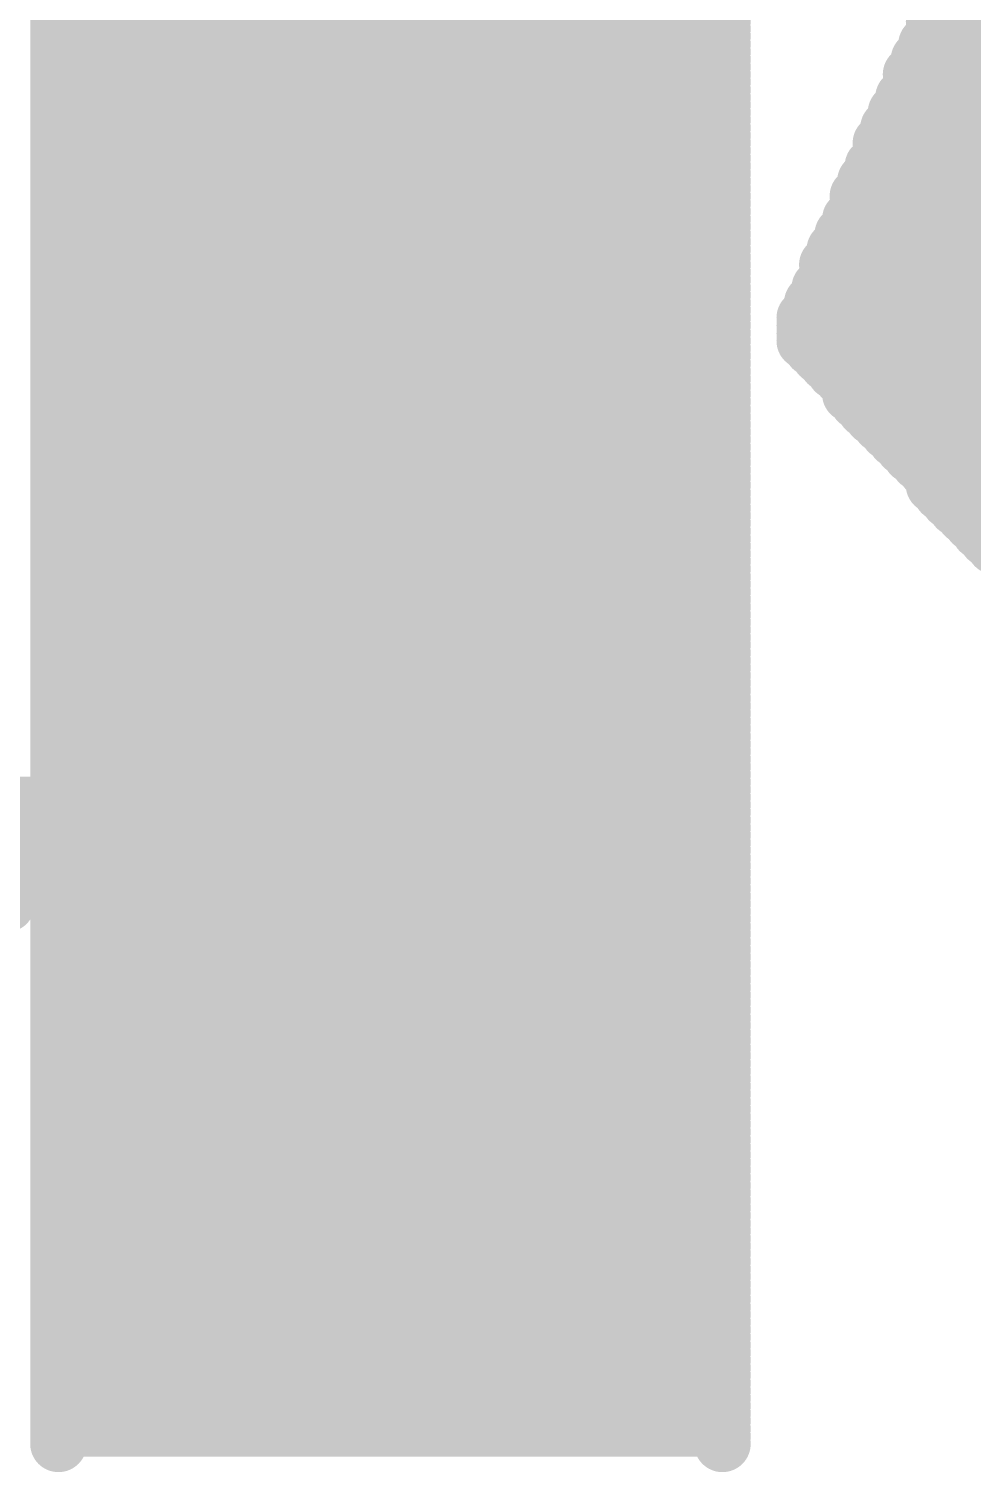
# Model space of a CAD drawing. Header units: millimetres. Extents: x 0 to 297, y 0 to 210.
# Drawn here: x 77.141 to 77.682, y 129.291 to 130.119 of the extents above; entities that cross this region are included whole.
import ezdxf

# ---------------------------------------------------------------- set-up
doc = ezdxf.new("R2010")
doc.units = ezdxf.units.MM
doc.header["$LTSCALE"] = 16.335
doc.layers.add('1', color=7, linetype='CONTINUOUS')

msp = doc.modelspace()

# ---------------------------------------------------------------- linework, layer by layer
at = {"layer": '1', "color": 7, "linetype": 'Continuous', "const_width": 0.00743}
for points in [[(77.14525, 130.13199, 1), (77.17027, 130.13199, 1)], [(77.526, 130.13199, 1), (77.55102, 130.13199, 1)], [(77.65173, 130.13199, 1), (77.67675, 130.13199, 1)], [(77.14525, 130.12767, 1), (77.17027, 130.12767, 1)], [(77.14525, 130.12335, 1), (77.17027, 130.12335, 1)], [(77.526, 130.12767, 1), (77.55102, 130.12767, 1)], [(77.526, 130.12335, 1), (77.55102, 130.12335, 1)], [(77.64741, 130.12335, 1), (77.67243, 130.12335, 1)], [(77.65173, 130.12767, 1), (77.67675, 130.12767, 1)], [(77.14525, 130.11903, 1), (77.17027, 130.11903, 1)], [(77.14525, 130.11471, 1), (77.17027, 130.11471, 1)], [(77.526, 130.11903, 1), (77.55102, 130.11903, 1)], [(77.526, 130.11471, 1), (77.55102, 130.11471, 1)], [(77.64741, 130.11903, 1), (77.67243, 130.11903, 1)], [(77.64741, 130.11471, 1), (77.67243, 130.11471, 1)], [(77.14525, 130.11014, 1), (77.17027, 130.11014, 1)], [(77.14525, 130.10582, 1), (77.17027, 130.10582, 1)], [(77.526, 130.11014, 1), (77.55102, 130.11014, 1)], [(77.526, 130.10582, 1), (77.55102, 130.10582, 1)], [(77.64309, 130.11014, 1), (77.66811, 130.11014, 1)], [(77.64309, 130.10582, 1), (77.66811, 130.10582, 1)], [(77.14525, 130.10151, 1), (77.17027, 130.10151, 1)], [(77.14525, 130.09719, 1), (77.17027, 130.09719, 1)], [(77.526, 130.10151, 1), (77.55102, 130.10151, 1)], [(77.526, 130.09719, 1), (77.55102, 130.09719, 1)], [(77.63877, 130.10151, 1), (77.66379, 130.10151, 1)], [(77.63877, 130.09719, 1), (77.66379, 130.09719, 1)], [(77.14525, 130.09287, 1), (77.17027, 130.09287, 1)], [(77.14525, 130.08855, 1), (77.17027, 130.08855, 1)], [(77.526, 130.09287, 1), (77.55102, 130.09287, 1)], [(77.526, 130.08855, 1), (77.55102, 130.08855, 1)], [(77.6342, 130.09287, 1), (77.65922, 130.09287, 1)], [(77.6342, 130.08855, 1), (77.65922, 130.08855, 1)], [(77.14525, 130.08398, 1), (77.17027, 130.08398, 1)], [(77.526, 130.08398, 1), (77.55102, 130.08398, 1)], [(77.6342, 130.08398, 1), (77.65922, 130.08398, 1)], [(77.14525, 130.07966, 1), (77.17027, 130.07966, 1)], [(77.14525, 130.07534, 1), (77.17027, 130.07534, 1)], [(77.526, 130.07966, 1), (77.55102, 130.07966, 1)], [(77.526, 130.07534, 1), (77.55102, 130.07534, 1)], [(77.62988, 130.07966, 1), (77.6549, 130.07966, 1)], [(77.62988, 130.07534, 1), (77.6549, 130.07534, 1)], [(77.14525, 130.07103, 1), (77.17027, 130.07103, 1)], [(77.14525, 130.06671, 1), (77.17027, 130.06671, 1)], [(77.526, 130.07103, 1), (77.55102, 130.07103, 1)], [(77.526, 130.06671, 1), (77.55102, 130.06671, 1)], [(77.62556, 130.07103, 1), (77.65058, 130.07103, 1)], [(77.62556, 130.06671, 1), (77.65058, 130.06671, 1)], [(77.14525, 130.06214, 1), (77.17027, 130.06214, 1)], [(77.14525, 130.05782, 1), (77.17027, 130.05782, 1)], [(77.526, 130.06214, 1), (77.55102, 130.06214, 1)], [(77.526, 130.05782, 1), (77.55102, 130.05782, 1)], [(77.62125, 130.06214, 1), (77.64627, 130.06214, 1)], [(77.62125, 130.05782, 1), (77.64627, 130.05782, 1)], [(77.14525, 130.0535, 1), (77.17027, 130.0535, 1)], [(77.14525, 130.04918, 1), (77.17027, 130.04918, 1)], [(77.526, 130.0535, 1), (77.55102, 130.0535, 1)], [(77.526, 130.04918, 1), (77.55102, 130.04918, 1)], [(77.61693, 130.0535, 1), (77.64195, 130.0535, 1)], [(77.61693, 130.04918, 1), (77.64195, 130.04918, 1)], [(77.14525, 130.04486, 1), (77.17027, 130.04486, 1)], [(77.14525, 130.04029, 1), (77.17027, 130.04029, 1)], [(77.526, 130.04486, 1), (77.55102, 130.04486, 1)], [(77.526, 130.04029, 1), (77.55102, 130.04029, 1)], [(77.61236, 130.04029, 1), (77.63738, 130.04029, 1)], [(77.61693, 130.04486, 1), (77.64195, 130.04486, 1)], [(77.14525, 130.03597, 1), (77.17027, 130.03597, 1)], [(77.14525, 130.03166, 1), (77.17027, 130.03166, 1)], [(77.526, 130.03597, 1), (77.55102, 130.03597, 1)], [(77.526, 130.03166, 1), (77.55102, 130.03166, 1)], [(77.60804, 130.03166, 1), (77.63306, 130.03166, 1)], [(77.61236, 130.03597, 1), (77.63738, 130.03597, 1)], [(77.14525, 130.02734, 1), (77.17027, 130.02734, 1)], [(77.14525, 130.02302, 1), (77.17027, 130.02302, 1)], [(77.526, 130.02734, 1), (77.55102, 130.02734, 1)], [(77.526, 130.02302, 1), (77.55102, 130.02302, 1)], [(77.60372, 130.02302, 1), (77.62874, 130.02302, 1)], [(77.60804, 130.02734, 1), (77.63306, 130.02734, 1)], [(77.14525, 130.0187, 1), (77.17027, 130.0187, 1)], [(77.14525, 130.01413, 1), (77.17027, 130.01413, 1)], [(77.526, 130.0187, 1), (77.55102, 130.0187, 1)], [(77.526, 130.01413, 1), (77.55102, 130.01413, 1)], [(77.60372, 130.0187, 1), (77.62874, 130.0187, 1)], [(77.60372, 130.01413, 1), (77.62874, 130.01413, 1)], [(77.14525, 130.00981, 1), (77.17027, 130.00981, 1)], [(77.14525, 130.00549, 1), (77.17027, 130.00549, 1)], [(77.526, 130.00981, 1), (77.55102, 130.00981, 1)], [(77.526, 130.00549, 1), (77.55102, 130.00549, 1)], [(77.5994, 130.00981, 1), (77.62442, 130.00981, 1)], [(77.5994, 130.00549, 1), (77.62442, 130.00549, 1)], [(77.14525, 130.00118, 1), (77.17027, 130.00118, 1)], [(77.526, 130.00118, 1), (77.55102, 130.00118, 1)], [(77.59508, 130.00118, 1), (77.6201, 130.00118, 1)], [(77.14525, 129.99686, 1), (77.17027, 129.99686, 1)], [(77.14525, 129.99229, 1), (77.17027, 129.99229, 1)], [(77.526, 129.99686, 1), (77.55102, 129.99686, 1)], [(77.526, 129.99229, 1), (77.55102, 129.99229, 1)], [(77.59051, 129.99229, 1), (77.61553, 129.99229, 1)], [(77.59508, 129.99686, 1), (77.6201, 129.99686, 1)], [(77.14525, 129.98797, 1), (77.17027, 129.98797, 1)], [(77.14525, 129.98365, 1), (77.17027, 129.98365, 1)], [(77.526, 129.98797, 1), (77.55102, 129.98797, 1)], [(77.526, 129.98365, 1), (77.55102, 129.98365, 1)], [(77.58619, 129.98365, 1), (77.61121, 129.98365, 1)], [(77.59051, 129.98797, 1), (77.61553, 129.98797, 1)], [(77.14525, 129.97933, 1), (77.17027, 129.97933, 1)], [(77.14525, 129.97501, 1), (77.17027, 129.97501, 1)], [(77.526, 129.97933, 1), (77.55102, 129.97933, 1)], [(77.526, 129.97501, 1), (77.55102, 129.97501, 1)], [(77.58619, 129.97933, 1), (77.61121, 129.97933, 1)], [(77.58619, 129.97501, 1), (77.61121, 129.97501, 1)], [(77.14525, 129.97044, 1), (77.17027, 129.97044, 1)], [(77.14525, 129.96612, 1), (77.17027, 129.96612, 1)], [(77.526, 129.97044, 1), (77.55102, 129.97044, 1)], [(77.526, 129.96612, 1), (77.55102, 129.96612, 1)], [(77.58188, 129.97044, 1), (77.6069, 129.97044, 1)], [(77.58188, 129.96612, 1), (77.6069, 129.96612, 1)], [(77.14525, 129.96181, 1), (77.17027, 129.96181, 1)], [(77.14525, 129.95749, 1), (77.17027, 129.95749, 1)], [(77.526, 129.96181, 1), (77.55102, 129.96181, 1)], [(77.526, 129.95749, 1), (77.55102, 129.95749, 1)], [(77.57756, 129.96181, 1), (77.60258, 129.96181, 1)], [(77.57756, 129.95749, 1), (77.60258, 129.95749, 1)], [(77.14525, 129.95317, 1), (77.17027, 129.95317, 1)], [(77.14525, 129.94885, 1), (77.17027, 129.94885, 1)], [(77.526, 129.95317, 1), (77.55102, 129.95317, 1)], [(77.526, 129.94885, 1), (77.55102, 129.94885, 1)], [(77.57324, 129.95317, 1), (77.59826, 129.95317, 1)], [(77.57324, 129.94885, 1), (77.59826, 129.94885, 1)], [(77.14525, 129.94428, 1), (77.17027, 129.94428, 1)], [(77.14525, 129.93996, 1), (77.17027, 129.93996, 1)], [(77.526, 129.94428, 1), (77.55102, 129.94428, 1)], [(77.526, 129.93996, 1), (77.55102, 129.93996, 1)], [(77.57324, 129.94428, 1), (77.59826, 129.94428, 1)], [(77.57324, 129.93996, 1), (77.59826, 129.93996, 1)], [(77.14525, 129.93564, 1), (77.17027, 129.93564, 1)], [(77.14525, 129.93133, 1), (77.17027, 129.93133, 1)], [(77.526, 129.93564, 1), (77.55102, 129.93564, 1)], [(77.526, 129.93133, 1), (77.55102, 129.93133, 1)], [(77.57756, 129.93564, 1), (77.60258, 129.93564, 1)], [(77.58188, 129.93133, 1), (77.6069, 129.93133, 1)], [(77.14525, 129.92701, 1), (77.17027, 129.92701, 1)], [(77.526, 129.92701, 1), (77.55102, 129.92701, 1)], [(77.58619, 129.92701, 1), (77.61121, 129.92701, 1)], [(77.14525, 129.92244, 1), (77.17027, 129.92244, 1)], [(77.14525, 129.91812, 1), (77.17027, 129.91812, 1)], [(77.526, 129.92244, 1), (77.55102, 129.92244, 1)], [(77.526, 129.91812, 1), (77.55102, 129.91812, 1)], [(77.59051, 129.92244, 1), (77.61553, 129.92244, 1)], [(77.59508, 129.91812, 1), (77.6201, 129.91812, 1)], [(77.14525, 129.9138, 1), (77.17027, 129.9138, 1)], [(77.14525, 129.90948, 1), (77.17027, 129.90948, 1)], [(77.526, 129.9138, 1), (77.55102, 129.9138, 1)], [(77.526, 129.90948, 1), (77.55102, 129.90948, 1)], [(77.5994, 129.9138, 1), (77.62442, 129.9138, 1)], [(77.5994, 129.90948, 1), (77.62442, 129.90948, 1)], [(77.14525, 129.90516, 1), (77.17027, 129.90516, 1)], [(77.14525, 129.90059, 1), (77.17027, 129.90059, 1)], [(77.526, 129.90516, 1), (77.55102, 129.90516, 1)], [(77.526, 129.90059, 1), (77.55102, 129.90059, 1)], [(77.60372, 129.90516, 1), (77.62874, 129.90516, 1)], [(77.60804, 129.90059, 1), (77.63306, 129.90059, 1)], [(77.14525, 129.89627, 1), (77.17027, 129.89627, 1)], [(77.14525, 129.89196, 1), (77.17027, 129.89196, 1)], [(77.526, 129.89627, 1), (77.55102, 129.89627, 1)], [(77.526, 129.89196, 1), (77.55102, 129.89196, 1)], [(77.61236, 129.89627, 1), (77.63738, 129.89627, 1)], [(77.61693, 129.89196, 1), (77.64195, 129.89196, 1)], [(77.14525, 129.88764, 1), (77.17027, 129.88764, 1)], [(77.14525, 129.88332, 1), (77.17027, 129.88332, 1)], [(77.526, 129.88764, 1), (77.55102, 129.88764, 1)], [(77.526, 129.88332, 1), (77.55102, 129.88332, 1)], [(77.62125, 129.88764, 1), (77.64627, 129.88764, 1)], [(77.62556, 129.88332, 1), (77.65058, 129.88332, 1)], [(77.14525, 129.879, 1), (77.17027, 129.879, 1)], [(77.14525, 129.87443, 1), (77.17027, 129.87443, 1)], [(77.526, 129.879, 1), (77.55102, 129.879, 1)], [(77.526, 129.87443, 1), (77.55102, 129.87443, 1)], [(77.62988, 129.879, 1), (77.6549, 129.879, 1)], [(77.6342, 129.87443, 1), (77.65922, 129.87443, 1)], [(77.14525, 129.87011, 1), (77.17027, 129.87011, 1)], [(77.14525, 129.86579, 1), (77.17027, 129.86579, 1)], [(77.526, 129.87011, 1), (77.55102, 129.87011, 1)], [(77.526, 129.86579, 1), (77.55102, 129.86579, 1)], [(77.63877, 129.87011, 1), (77.66379, 129.87011, 1)], [(77.64309, 129.86579, 1), (77.66811, 129.86579, 1)], [(77.14525, 129.86148, 1), (77.17027, 129.86148, 1)], [(77.14525, 129.85716, 1), (77.17027, 129.85716, 1)], [(77.526, 129.86148, 1), (77.55102, 129.86148, 1)], [(77.526, 129.85716, 1), (77.55102, 129.85716, 1)], [(77.64741, 129.86148, 1), (77.67243, 129.86148, 1)], [(77.64741, 129.85716, 1), (77.67243, 129.85716, 1)], [(77.14525, 129.85259, 1), (77.17027, 129.85259, 1)], [(77.14525, 129.84827, 1), (77.17027, 129.84827, 1)], [(77.526, 129.85259, 1), (77.55102, 129.85259, 1)], [(77.526, 129.84827, 1), (77.55102, 129.84827, 1)], [(77.65173, 129.85259, 1), (77.67675, 129.85259, 1)], [(77.65604, 129.84827, 1), (77.68106, 129.84827, 1)], [(77.14525, 129.84395, 1), (77.17027, 129.84395, 1)], [(77.526, 129.84395, 1), (77.55102, 129.84395, 1)], [(77.66036, 129.84395, 1), (77.68538, 129.84395, 1)], [(77.14525, 129.83963, 1), (77.17027, 129.83963, 1)], [(77.14525, 129.83531, 1), (77.17027, 129.83531, 1)], [(77.526, 129.83963, 1), (77.55102, 129.83963, 1)], [(77.526, 129.83531, 1), (77.55102, 129.83531, 1)], [(77.66493, 129.83963, 1), (77.68995, 129.83963, 1)], [(77.66925, 129.83531, 1), (77.69427, 129.83531, 1)], [(77.14525, 129.83074, 1), (77.17027, 129.83074, 1)], [(77.14525, 129.82642, 1), (77.17027, 129.82642, 1)], [(77.526, 129.83074, 1), (77.55102, 129.83074, 1)], [(77.526, 129.82642, 1), (77.55102, 129.82642, 1)], [(77.67357, 129.83074, 1), (77.69859, 129.83074, 1)], [(77.67789, 129.82642, 1), (77.70291, 129.82642, 1)], [(77.14525, 129.82211, 1), (77.17027, 129.82211, 1)], [(77.14525, 129.81779, 1), (77.17027, 129.81779, 1)], [(77.526, 129.82211, 1), (77.55102, 129.82211, 1)], [(77.526, 129.81779, 1), (77.55102, 129.81779, 1)], [(77.68221, 129.82211, 1), (77.70723, 129.82211, 1)], [(77.14525, 129.81347, 1), (77.17027, 129.81347, 1)], [(77.14525, 129.80915, 1), (77.17027, 129.80915, 1)], [(77.526, 129.81347, 1), (77.55102, 129.81347, 1)], [(77.526, 129.80915, 1), (77.55102, 129.80915, 1)], [(77.14525, 129.80458, 1), (77.17027, 129.80458, 1)], [(77.14525, 129.80026, 1), (77.17027, 129.80026, 1)], [(77.526, 129.80458, 1), (77.55102, 129.80458, 1)], [(77.526, 129.80026, 1), (77.55102, 129.80026, 1)], [(77.14525, 129.79594, 1), (77.17027, 129.79594, 1)], [(77.14525, 129.79163, 1), (77.17027, 129.79163, 1)], [(77.526, 129.79594, 1), (77.55102, 129.79594, 1)], [(77.526, 129.79163, 1), (77.55102, 129.79163, 1)], [(77.14525, 129.78731, 1), (77.17027, 129.78731, 1)], [(77.14525, 129.78274, 1), (77.17027, 129.78274, 1)], [(77.526, 129.78731, 1), (77.55102, 129.78731, 1)], [(77.526, 129.78274, 1), (77.55102, 129.78274, 1)], [(77.14525, 129.77842, 1), (77.17027, 129.77842, 1)], [(77.14525, 129.7741, 1), (77.17027, 129.7741, 1)], [(77.526, 129.77842, 1), (77.55102, 129.77842, 1)], [(77.526, 129.7741, 1), (77.55102, 129.7741, 1)], [(77.14525, 129.76978, 1), (77.17027, 129.76978, 1)], [(77.14525, 129.76546, 1), (77.17027, 129.76546, 1)], [(77.526, 129.76978, 1), (77.55102, 129.76978, 1)], [(77.526, 129.76546, 1), (77.55102, 129.76546, 1)], [(77.14525, 129.76089, 1), (77.17027, 129.76089, 1)], [(77.526, 129.76089, 1), (77.55102, 129.76089, 1)], [(77.14525, 129.75657, 1), (77.17027, 129.75657, 1)], [(77.14525, 129.75226, 1), (77.17027, 129.75226, 1)], [(77.526, 129.75657, 1), (77.55102, 129.75657, 1)], [(77.526, 129.75226, 1), (77.55102, 129.75226, 1)], [(77.14525, 129.74794, 1), (77.17027, 129.74794, 1)], [(77.14525, 129.74362, 1), (77.17027, 129.74362, 1)], [(77.526, 129.74794, 1), (77.55102, 129.74794, 1)], [(77.526, 129.74362, 1), (77.55102, 129.74362, 1)], [(77.14525, 129.7393, 1), (77.17027, 129.7393, 1)], [(77.14525, 129.73473, 1), (77.17027, 129.73473, 1)], [(77.526, 129.7393, 1), (77.55102, 129.7393, 1)], [(77.526, 129.73473, 1), (77.55102, 129.73473, 1)], [(77.14525, 129.73041, 1), (77.17027, 129.73041, 1)], [(77.14525, 129.72609, 1), (77.17027, 129.72609, 1)], [(77.526, 129.73041, 1), (77.55102, 129.73041, 1)], [(77.526, 129.72609, 1), (77.55102, 129.72609, 1)], [(77.14525, 129.72178, 1), (77.17027, 129.72178, 1)], [(77.14525, 129.71746, 1), (77.17027, 129.71746, 1)], [(77.526, 129.72178, 1), (77.55102, 129.72178, 1)], [(77.526, 129.71746, 1), (77.55102, 129.71746, 1)], [(77.14525, 129.71289, 1), (77.17027, 129.71289, 1)], [(77.14525, 129.70857, 1), (77.17027, 129.70857, 1)], [(77.526, 129.71289, 1), (77.55102, 129.71289, 1)], [(77.526, 129.70857, 1), (77.55102, 129.70857, 1)], [(77.14525, 129.70425, 1), (77.17027, 129.70425, 1)], [(77.14525, 129.69993, 1), (77.17027, 129.69993, 1)], [(77.526, 129.70425, 1), (77.55102, 129.70425, 1)], [(77.526, 129.69993, 1), (77.55102, 129.69993, 1)], [(77.14525, 129.69561, 1), (77.17027, 129.69561, 1)], [(77.14525, 129.69104, 1), (77.17027, 129.69104, 1)], [(77.526, 129.69561, 1), (77.55102, 129.69561, 1)], [(77.526, 129.69104, 1), (77.55102, 129.69104, 1)], [(77.14525, 129.68672, 1), (77.17027, 129.68672, 1)], [(77.526, 129.68672, 1), (77.55102, 129.68672, 1)], [(77.526, 129.68241, 1), (77.55102, 129.68241, 1)], [(77.526, 129.67809, 1), (77.55102, 129.67809, 1)], [(77.13738, 129.66945, 1), (77.1624, 129.66945, 1)], [(77.14525, 129.66945, 1), (77.17027, 129.66945, 1)], [(77.526, 129.67377, 1), (77.55102, 129.67377, 1)], [(77.526, 129.66945, 1), (77.55102, 129.66945, 1)], [(77.13306, 129.66056, 1), (77.15808, 129.66056, 1)], [(77.13738, 129.66488, 1), (77.1624, 129.66488, 1)], [(77.14525, 129.66488, 1), (77.17027, 129.66488, 1)], [(77.14525, 129.66056, 1), (77.17027, 129.66056, 1)], [(77.526, 129.66488, 1), (77.55102, 129.66488, 1)], [(77.526, 129.66056, 1), (77.55102, 129.66056, 1)], [(77.12874, 129.65193, 1), (77.15376, 129.65193, 1)], [(77.13306, 129.65624, 1), (77.15808, 129.65624, 1)], [(77.14525, 129.65624, 1), (77.17027, 129.65624, 1)], [(77.14525, 129.65193, 1), (77.17027, 129.65193, 1)], [(77.526, 129.65624, 1), (77.55102, 129.65624, 1)], [(77.526, 129.65193, 1), (77.55102, 129.65193, 1)], [(77.12442, 129.64304, 1), (77.14944, 129.64304, 1)], [(77.12874, 129.64761, 1), (77.15376, 129.64761, 1)], [(77.14525, 129.64761, 1), (77.17027, 129.64761, 1)], [(77.14525, 129.64304, 1), (77.17027, 129.64304, 1)], [(77.526, 129.64761, 1), (77.55102, 129.64761, 1)], [(77.526, 129.64304, 1), (77.55102, 129.64304, 1)], [(77.12442, 129.63872, 1), (77.14944, 129.63872, 1)], [(77.12442, 129.6344, 1), (77.14944, 129.6344, 1)], [(77.14525, 129.63872, 1), (77.17027, 129.63872, 1)], [(77.14525, 129.6344, 1), (77.17027, 129.6344, 1)], [(77.526, 129.63872, 1), (77.55102, 129.63872, 1)], [(77.526, 129.6344, 1), (77.55102, 129.6344, 1)], [(77.1201, 129.63008, 1), (77.14512, 129.63008, 1)], [(77.1201, 129.62576, 1), (77.14512, 129.62576, 1)], [(77.14525, 129.63008, 1), (77.17027, 129.63008, 1)], [(77.14525, 129.62576, 1), (77.17027, 129.62576, 1)], [(77.526, 129.63008, 1), (77.55102, 129.63008, 1)], [(77.526, 129.62576, 1), (77.55102, 129.62576, 1)], [(77.11553, 129.62119, 1), (77.14055, 129.62119, 1)], [(77.11553, 129.61687, 1), (77.14055, 129.61687, 1)], [(77.14525, 129.62119, 1), (77.17027, 129.62119, 1)], [(77.14525, 129.61687, 1), (77.17027, 129.61687, 1)], [(77.526, 129.62119, 1), (77.55102, 129.62119, 1)], [(77.526, 129.61687, 1), (77.55102, 129.61687, 1)], [(77.14525, 129.61256, 1), (77.17027, 129.61256, 1)], [(77.14525, 129.60824, 1), (77.17027, 129.60824, 1)], [(77.526, 129.61256, 1), (77.55102, 129.61256, 1)], [(77.526, 129.60824, 1), (77.55102, 129.60824, 1)], [(77.14525, 129.60392, 1), (77.17027, 129.60392, 1)], [(77.14525, 129.5996, 1), (77.17027, 129.5996, 1)], [(77.526, 129.60392, 1), (77.55102, 129.60392, 1)], [(77.526, 129.5996, 1), (77.55102, 129.5996, 1)], [(77.14525, 129.59503, 1), (77.17027, 129.59503, 1)], [(77.526, 129.59503, 1), (77.55102, 129.59503, 1)], [(77.14525, 129.59071, 1), (77.17027, 129.59071, 1)], [(77.14525, 129.58639, 1), (77.17027, 129.58639, 1)], [(77.526, 129.59071, 1), (77.55102, 129.59071, 1)], [(77.526, 129.58639, 1), (77.55102, 129.58639, 1)], [(77.14525, 129.58208, 1), (77.17027, 129.58208, 1)], [(77.14525, 129.57776, 1), (77.17027, 129.57776, 1)], [(77.526, 129.58208, 1), (77.55102, 129.58208, 1)], [(77.526, 129.57776, 1), (77.55102, 129.57776, 1)], [(77.14525, 129.57319, 1), (77.17027, 129.57319, 1)], [(77.14525, 129.56887, 1), (77.17027, 129.56887, 1)], [(77.526, 129.57319, 1), (77.55102, 129.57319, 1)], [(77.526, 129.56887, 1), (77.55102, 129.56887, 1)], [(77.14525, 129.56455, 1), (77.17027, 129.56455, 1)], [(77.14525, 129.56023, 1), (77.17027, 129.56023, 1)], [(77.526, 129.56455, 1), (77.55102, 129.56455, 1)], [(77.526, 129.56023, 1), (77.55102, 129.56023, 1)], [(77.14525, 129.55591, 1), (77.17027, 129.55591, 1)], [(77.14525, 129.55134, 1), (77.17027, 129.55134, 1)], [(77.526, 129.55591, 1), (77.55102, 129.55591, 1)], [(77.526, 129.55134, 1), (77.55102, 129.55134, 1)], [(77.14525, 129.54702, 1), (77.17027, 129.54702, 1)], [(77.14525, 129.54271, 1), (77.17027, 129.54271, 1)], [(77.526, 129.54702, 1), (77.55102, 129.54702, 1)], [(77.526, 129.54271, 1), (77.55102, 129.54271, 1)], [(77.14525, 129.53839, 1), (77.17027, 129.53839, 1)], [(77.14525, 129.53407, 1), (77.17027, 129.53407, 1)], [(77.526, 129.53839, 1), (77.55102, 129.53839, 1)], [(77.526, 129.53407, 1), (77.55102, 129.53407, 1)], [(77.14525, 129.52975, 1), (77.17027, 129.52975, 1)], [(77.14525, 129.52518, 1), (77.17027, 129.52518, 1)], [(77.526, 129.52975, 1), (77.55102, 129.52975, 1)], [(77.526, 129.52518, 1), (77.55102, 129.52518, 1)], [(77.14525, 129.52086, 1), (77.17027, 129.52086, 1)], [(77.526, 129.52086, 1), (77.55102, 129.52086, 1)], [(77.14525, 129.51654, 1), (77.17027, 129.51654, 1)], [(77.14525, 129.51223, 1), (77.17027, 129.51223, 1)], [(77.526, 129.51654, 1), (77.55102, 129.51654, 1)], [(77.526, 129.51223, 1), (77.55102, 129.51223, 1)], [(77.14525, 129.50791, 1), (77.17027, 129.50791, 1)], [(77.14525, 129.50334, 1), (77.17027, 129.50334, 1)], [(77.526, 129.50791, 1), (77.55102, 129.50791, 1)], [(77.526, 129.50334, 1), (77.55102, 129.50334, 1)], [(77.14525, 129.49902, 1), (77.17027, 129.49902, 1)], [(77.14525, 129.4947, 1), (77.17027, 129.4947, 1)], [(77.526, 129.49902, 1), (77.55102, 129.49902, 1)], [(77.526, 129.4947, 1), (77.55102, 129.4947, 1)], [(77.14525, 129.49038, 1), (77.17027, 129.49038, 1)], [(77.14525, 129.48606, 1), (77.17027, 129.48606, 1)], [(77.526, 129.49038, 1), (77.55102, 129.49038, 1)], [(77.526, 129.48606, 1), (77.55102, 129.48606, 1)], [(77.14525, 129.48149, 1), (77.17027, 129.48149, 1)], [(77.14525, 129.47717, 1), (77.17027, 129.47717, 1)], [(77.526, 129.48149, 1), (77.55102, 129.48149, 1)], [(77.526, 129.47717, 1), (77.55102, 129.47717, 1)], [(77.14525, 129.47286, 1), (77.17027, 129.47286, 1)], [(77.14525, 129.46854, 1), (77.17027, 129.46854, 1)], [(77.526, 129.47286, 1), (77.55102, 129.47286, 1)], [(77.526, 129.46854, 1), (77.55102, 129.46854, 1)], [(77.14525, 129.46422, 1), (77.17027, 129.46422, 1)], [(77.14525, 129.4599, 1), (77.17027, 129.4599, 1)], [(77.526, 129.46422, 1), (77.55102, 129.46422, 1)], [(77.526, 129.4599, 1), (77.55102, 129.4599, 1)], [(77.14525, 129.45533, 1), (77.17027, 129.45533, 1)], [(77.14525, 129.45101, 1), (77.17027, 129.45101, 1)], [(77.526, 129.45533, 1), (77.55102, 129.45533, 1)], [(77.526, 129.45101, 1), (77.55102, 129.45101, 1)], [(77.14525, 129.44669, 1), (77.17027, 129.44669, 1)], [(77.14525, 129.44238, 1), (77.17027, 129.44238, 1)], [(77.526, 129.44669, 1), (77.55102, 129.44669, 1)], [(77.526, 129.44238, 1), (77.55102, 129.44238, 1)], [(77.14525, 129.43806, 1), (77.17027, 129.43806, 1)], [(77.526, 129.43806, 1), (77.55102, 129.43806, 1)], [(77.14525, 129.43349, 1), (77.17027, 129.43349, 1)], [(77.14525, 129.42917, 1), (77.17027, 129.42917, 1)], [(77.526, 129.43349, 1), (77.55102, 129.43349, 1)], [(77.526, 129.42917, 1), (77.55102, 129.42917, 1)], [(77.14525, 129.42485, 1), (77.17027, 129.42485, 1)], [(77.14525, 129.42053, 1), (77.17027, 129.42053, 1)], [(77.526, 129.42485, 1), (77.55102, 129.42485, 1)], [(77.526, 129.42053, 1), (77.55102, 129.42053, 1)], [(77.14525, 129.41621, 1), (77.17027, 129.41621, 1)], [(77.14525, 129.41164, 1), (77.17027, 129.41164, 1)], [(77.526, 129.41621, 1), (77.55102, 129.41621, 1)], [(77.526, 129.41164, 1), (77.55102, 129.41164, 1)], [(77.14525, 129.40732, 1), (77.17027, 129.40732, 1)], [(77.14525, 129.40301, 1), (77.17027, 129.40301, 1)], [(77.526, 129.40732, 1), (77.55102, 129.40732, 1)], [(77.526, 129.40301, 1), (77.55102, 129.40301, 1)], [(77.14525, 129.39869, 1), (77.17027, 129.39869, 1)], [(77.14525, 129.39437, 1), (77.17027, 129.39437, 1)], [(77.526, 129.39869, 1), (77.55102, 129.39869, 1)], [(77.526, 129.39437, 1), (77.55102, 129.39437, 1)], [(77.14525, 129.39005, 1), (77.17027, 129.39005, 1)], [(77.14525, 129.38548, 1), (77.17027, 129.38548, 1)], [(77.526, 129.39005, 1), (77.55102, 129.39005, 1)], [(77.526, 129.38548, 1), (77.55102, 129.38548, 1)], [(77.14525, 129.38116, 1), (77.17027, 129.38116, 1)], [(77.14525, 129.37684, 1), (77.17027, 129.37684, 1)], [(77.526, 129.38116, 1), (77.55102, 129.38116, 1)], [(77.526, 129.37684, 1), (77.55102, 129.37684, 1)], [(77.14525, 129.37253, 1), (77.17027, 129.37253, 1)], [(77.14525, 129.36821, 1), (77.17027, 129.36821, 1)], [(77.526, 129.37253, 1), (77.55102, 129.37253, 1)], [(77.526, 129.36821, 1), (77.55102, 129.36821, 1)], [(77.14525, 129.36364, 1), (77.17027, 129.36364, 1)], [(77.14525, 129.35932, 1), (77.17027, 129.35932, 1)], [(77.526, 129.36364, 1), (77.55102, 129.36364, 1)], [(77.526, 129.35932, 1), (77.55102, 129.35932, 1)], [(77.14525, 129.355, 1), (77.17027, 129.355, 1)], [(77.526, 129.355, 1), (77.55102, 129.355, 1)], [(77.14525, 129.35068, 1), (77.17027, 129.35068, 1)], [(77.14525, 129.34636, 1), (77.17027, 129.34636, 1)], [(77.526, 129.35068, 1), (77.55102, 129.35068, 1)], [(77.526, 129.34636, 1), (77.55102, 129.34636, 1)], [(77.14525, 129.34179, 1), (77.17027, 129.34179, 1)], [(77.14525, 129.33747, 1), (77.17027, 129.33747, 1)], [(77.526, 129.34179, 1), (77.55102, 129.34179, 1)], [(77.526, 129.33747, 1), (77.55102, 129.33747, 1)], [(77.14525, 129.33316, 1), (77.17027, 129.33316, 1)], [(77.14525, 129.32884, 1), (77.17027, 129.32884, 1)], [(77.526, 129.33316, 1), (77.55102, 129.33316, 1)], [(77.526, 129.32884, 1), (77.55102, 129.32884, 1)], [(77.14525, 129.32452, 1), (77.17027, 129.32452, 1)], [(77.14525, 129.3202, 1), (77.17027, 129.3202, 1)], [(77.526, 129.32452, 1), (77.55102, 129.32452, 1)], [(77.526, 129.3202, 1), (77.55102, 129.3202, 1)], [(77.14525, 129.31563, 1), (77.17027, 129.31563, 1)], [(77.14525, 129.31131, 1), (77.17027, 129.31131, 1)], [(77.526, 129.31563, 1), (77.55102, 129.31563, 1)], [(77.526, 129.31131, 1), (77.55102, 129.31131, 1)], [(77.14525, 129.30699, 1), (77.17027, 129.30699, 1)], [(77.526, 129.30699, 1), (77.55102, 129.30699, 1)]]:
    msp.add_lwpolyline(points, format="xyb", close=True, dxfattribs=at)
at = {"layer": '1', "color": 9, "linetype": 'Continuous', "const_width": 0.01486}
for points in [[(77.15776, 130.12335), (77.53851, 130.12335)], [(77.65992, 130.12335), (78.57762, 130.12335)], [(77.15776, 130.11903), (77.53851, 130.11903)], [(77.15776, 130.11471), (77.53851, 130.11471)], [(77.65992, 130.11903), (78.5733, 130.11903)], [(77.65992, 130.11471), (78.56873, 130.11471)], [(77.15776, 130.11014), (77.53851, 130.11014)], [(77.15776, 130.10582), (77.53851, 130.10582)], [(77.6556, 130.11014), (78.56441, 130.11014)], [(77.6556, 130.10582), (78.56441, 130.10582)], [(77.15776, 130.10151), (77.53851, 130.10151)], [(77.15776, 130.09719), (77.53851, 130.09719)], [(77.65128, 130.10151), (78.56009, 130.10151)], [(77.65128, 130.09719), (78.55578, 130.09719)], [(77.15776, 130.09287), (77.53851, 130.09287)], [(77.64671, 130.09287), (78.55146, 130.09287)], [(77.15776, 130.08855), (77.53851, 130.08855)], [(77.15776, 130.08398), (77.53851, 130.08398)], [(77.64671, 130.08855), (78.54689, 130.08855)], [(77.64671, 130.08398), (78.54257, 130.08398)], [(77.15776, 130.07966), (77.53851, 130.07966)], [(77.15776, 130.07534), (77.53851, 130.07534)], [(77.64239, 130.07966), (78.53825, 130.07966)], [(77.64239, 130.07534), (78.53393, 130.07534)], [(77.15776, 130.07103), (77.53851, 130.07103)], [(77.15776, 130.06671), (77.53851, 130.06671)], [(77.63807, 130.07103), (78.52504, 130.07103)], [(77.63807, 130.06671), (78.52072, 130.06671)], [(77.15776, 130.06214), (77.53851, 130.06214)], [(77.15776, 130.05782), (77.53851, 130.05782)], [(77.63376, 130.06214), (78.51641, 130.06214)], [(77.63376, 130.05782), (78.51209, 130.05782)], [(77.15776, 130.0535), (77.53851, 130.0535)], [(77.15776, 130.04918), (77.53851, 130.04918)], [(77.62944, 130.0535), (78.50777, 130.0535)], [(77.62944, 130.04918), (78.50345, 130.04918)], [(77.15776, 130.04486), (77.53851, 130.04486)], [(77.15776, 130.04029), (77.53851, 130.04029)], [(77.62487, 130.04029), (78.49024, 130.04029)], [(77.62944, 130.04486), (78.49456, 130.04486)], [(77.15776, 130.03597), (77.53851, 130.03597)], [(77.15776, 130.03166), (77.53851, 130.03166)], [(77.62055, 130.03166), (78.47704, 130.03166)], [(77.62487, 130.03597), (78.48593, 130.03597)], [(77.15776, 130.02734), (77.53851, 130.02734)], [(77.15776, 130.02302), (77.53851, 130.02302)], [(77.61623, 130.02302), (78.46408, 130.02302)], [(77.62055, 130.02734), (78.47272, 130.02734)], [(77.15776, 130.0187), (77.53851, 130.0187)], [(77.15776, 130.01413), (77.53851, 130.01413)], [(77.61623, 130.0187), (78.45976, 130.0187)], [(77.61623, 130.01413), (78.45087, 130.01413)], [(77.15776, 130.00981), (77.53851, 130.00981)], [(77.61191, 130.00981), (78.44656, 130.00981)], [(77.15776, 130.00549), (77.53851, 130.00549)], [(77.15776, 130.00118), (77.53851, 130.00118)], [(77.60759, 130.00118), (78.42903, 130.00118)], [(77.61191, 130.00549), (78.43792, 130.00549)], [(77.15776, 129.99686), (77.53851, 129.99686)], [(77.15776, 129.99229), (77.53851, 129.99229)], [(77.60302, 129.99229), (78.41176, 129.99229)], [(77.60759, 129.99686), (78.42039, 129.99686)], [(77.15776, 129.98797), (77.53851, 129.98797)], [(77.15776, 129.98365), (77.53851, 129.98365)], [(77.5987, 129.98365), (78.39423, 129.98365)], [(77.60302, 129.98797), (78.40287, 129.98797)], [(77.15776, 129.97933), (77.53851, 129.97933)], [(77.15776, 129.97501), (77.53851, 129.97501)], [(77.5987, 129.97933), (78.38534, 129.97933)], [(77.5987, 129.97501), (78.37239, 129.97501)], [(77.15776, 129.97044), (77.53851, 129.97044)], [(77.15776, 129.96612), (77.53851, 129.96612)], [(77.59439, 129.97044), (78.36375, 129.97044)], [(77.59439, 129.96612), (78.35054, 129.96612)], [(77.15776, 129.96181), (77.53851, 129.96181)], [(77.15776, 129.95749), (77.53851, 129.95749)], [(77.59007, 129.96181), (78.33302, 129.96181)], [(77.59007, 129.95749), (78.32006, 129.95749)], [(77.15776, 129.95317), (77.53851, 129.95317)], [(77.15776, 129.94885), (77.53851, 129.94885)], [(77.58575, 129.95317), (78.30254, 129.95317)], [(77.58575, 129.94885), (78.27638, 129.94885)], [(77.15776, 129.94428), (77.53851, 129.94428)], [(77.15776, 129.93996), (77.53851, 129.93996)], [(77.58575, 129.94428), (78.24564, 129.94428)], [(77.58575, 129.93996), (78.11051, 129.93996)], [(77.15776, 129.93564), (77.53851, 129.93564)], [(77.15776, 129.93133), (77.53851, 129.93133)], [(77.59007, 129.93564), (78.11483, 129.93564)], [(77.59439, 129.93133), (78.11915, 129.93133)], [(77.15776, 129.92701), (77.53851, 129.92701)], [(77.5987, 129.92701), (78.12347, 129.92701)], [(77.15776, 129.92244), (77.53851, 129.92244)], [(77.15776, 129.91812), (77.53851, 129.91812)], [(77.60302, 129.92244), (78.12779, 129.92244)], [(77.60759, 129.91812), (78.13236, 129.91812)], [(77.15776, 129.9138), (77.53851, 129.9138)], [(77.15776, 129.90948), (77.53851, 129.90948)], [(77.61191, 129.9138), (78.13668, 129.9138)], [(77.61191, 129.90948), (78.14099, 129.90948)], [(77.15776, 129.90516), (77.53851, 129.90516)], [(77.15776, 129.90059), (77.53851, 129.90059)], [(77.61623, 129.90516), (78.14531, 129.90516)], [(77.62055, 129.90059), (78.14531, 129.90059)], [(77.15776, 129.89627), (77.53851, 129.89627)], [(77.15776, 129.89196), (77.53851, 129.89196)], [(77.62487, 129.89627), (78.14963, 129.89627)], [(77.62944, 129.89196), (78.1542, 129.89196)], [(77.15776, 129.88764), (77.53851, 129.88764)], [(77.15776, 129.88332), (77.53851, 129.88332)], [(77.63376, 129.88764), (78.15852, 129.88764)], [(77.63807, 129.88332), (78.16284, 129.88332)], [(77.15776, 129.879), (77.53851, 129.879)], [(77.15776, 129.87443), (77.53851, 129.87443)], [(77.64239, 129.879), (78.16716, 129.879)], [(77.64671, 129.87443), (78.17147, 129.87443)], [(77.15776, 129.87011), (77.53851, 129.87011)], [(77.15776, 129.86579), (77.53851, 129.86579)], [(77.65128, 129.87011), (78.17579, 129.87011)], [(77.6556, 129.86579), (78.18036, 129.86579)], [(77.15776, 129.86148), (77.53851, 129.86148)], [(77.15776, 129.85716), (77.53851, 129.85716)], [(77.65992, 129.86148), (78.18468, 129.86148)], [(77.65992, 129.85716), (78.189, 129.85716)], [(77.15776, 129.85259), (77.53851, 129.85259)], [(77.66424, 129.85259), (78.19332, 129.85259)], [(77.15776, 129.84827), (77.53851, 129.84827)], [(77.15776, 129.84395), (77.53851, 129.84395)], [(77.66855, 129.84827), (78.19764, 129.84827)], [(77.67287, 129.84395), (78.20221, 129.84395)], [(77.15776, 129.83963), (77.53851, 129.83963)], [(77.15776, 129.83531), (77.53851, 129.83531)], [(77.67744, 129.83963), (78.20221, 129.83963)], [(77.68176, 129.83531), (78.20653, 129.83531)], [(77.15776, 129.83074), (77.53851, 129.83074)], [(77.15776, 129.82642), (77.53851, 129.82642)], [(77.68608, 129.83074), (78.21084, 129.83074)], [(77.15776, 129.82211), (77.53851, 129.82211)], [(77.15776, 129.81779), (77.53851, 129.81779)], [(77.15776, 129.81347), (77.53851, 129.81347)], [(77.15776, 129.80915), (77.53851, 129.80915)], [(77.15776, 129.80458), (77.53851, 129.80458)], [(77.15776, 129.80026), (77.53851, 129.80026)], [(77.15776, 129.79594), (77.53851, 129.79594)], [(77.15776, 129.79163), (77.53851, 129.79163)], [(77.15776, 129.78731), (77.53851, 129.78731)], [(77.15776, 129.78274), (77.53851, 129.78274)], [(77.15776, 129.77842), (77.53851, 129.77842)], [(77.15776, 129.7741), (77.53851, 129.7741)], [(77.15776, 129.76978), (77.53851, 129.76978)], [(77.15776, 129.76546), (77.53851, 129.76546)], [(77.15776, 129.76089), (77.53851, 129.76089)], [(77.15776, 129.75657), (77.53851, 129.75657)], [(77.15776, 129.75226), (77.53851, 129.75226)], [(77.15776, 129.74794), (77.53851, 129.74794)], [(77.15776, 129.74362), (77.53851, 129.74362)], [(77.15776, 129.7393), (77.53851, 129.7393)], [(77.15776, 129.73473), (77.53851, 129.73473)], [(77.15776, 129.73041), (77.53851, 129.73041)], [(77.15776, 129.72609), (77.53851, 129.72609)], [(77.15776, 129.72178), (77.53851, 129.72178)], [(77.15776, 129.71746), (77.53851, 129.71746)], [(77.15776, 129.71289), (77.53851, 129.71289)], [(77.15776, 129.70857), (77.53851, 129.70857)], [(77.15776, 129.70425), (77.53851, 129.70425)], [(77.15776, 129.69993), (77.53851, 129.69993)], [(77.15776, 129.69561), (77.53851, 129.69561)], [(77.15776, 129.69104), (77.53851, 129.69104)], [(77.15776, 129.68672), (77.53851, 129.68672)], [(75.86566, 129.68241), (77.53851, 129.68241)], [(75.86998, 129.67809), (77.53851, 129.67809)], [(75.86998, 129.67377), (77.53851, 129.67377)], [(75.8743, 129.66945), (77.14989, 129.66945)], [(77.15776, 129.66945), (77.53851, 129.66945)], [(75.87862, 129.66488), (77.14989, 129.66488)], [(75.88319, 129.66056), (77.14557, 129.66056)], [(77.15776, 129.66488), (77.53851, 129.66488)], [(77.15776, 129.66056), (77.53851, 129.66056)], [(75.88319, 129.65624), (77.14557, 129.65624)], [(75.88751, 129.65193), (77.14125, 129.65193)], [(77.15776, 129.65624), (77.53851, 129.65624)], [(77.15776, 129.65193), (77.53851, 129.65193)], [(75.89182, 129.64761), (77.14125, 129.64761)], [(75.89182, 129.64304), (77.13693, 129.64304)], [(77.15776, 129.64761), (77.53851, 129.64761)], [(77.15776, 129.64304), (77.53851, 129.64304)], [(75.89614, 129.63872), (77.13693, 129.63872)], [(75.90046, 129.6344), (77.13693, 129.6344)], [(77.15776, 129.63872), (77.53851, 129.63872)], [(77.15776, 129.6344), (77.53851, 129.6344)], [(77.15776, 129.63008), (77.53851, 129.63008)], [(77.15776, 129.62576), (77.53851, 129.62576)], [(77.15776, 129.62119), (77.53851, 129.62119)], [(77.15776, 129.61687), (77.53851, 129.61687)], [(77.15776, 129.61256), (77.53851, 129.61256)], [(77.15776, 129.60824), (77.53851, 129.60824)], [(77.15776, 129.60392), (77.53851, 129.60392)], [(77.15776, 129.5996), (77.53851, 129.5996)], [(77.15776, 129.59503), (77.53851, 129.59503)], [(77.15776, 129.59071), (77.53851, 129.59071)], [(77.15776, 129.58639), (77.53851, 129.58639)], [(77.15776, 129.58208), (77.53851, 129.58208)], [(77.15776, 129.57776), (77.53851, 129.57776)], [(77.15776, 129.57319), (77.53851, 129.57319)], [(77.15776, 129.56887), (77.53851, 129.56887)], [(77.15776, 129.56455), (77.53851, 129.56455)], [(77.15776, 129.56023), (77.53851, 129.56023)], [(77.15776, 129.55591), (77.53851, 129.55591)], [(77.15776, 129.55134), (77.53851, 129.55134)], [(77.15776, 129.54702), (77.53851, 129.54702)], [(77.15776, 129.54271), (77.53851, 129.54271)], [(77.15776, 129.53839), (77.53851, 129.53839)], [(77.15776, 129.53407), (77.53851, 129.53407)], [(77.15776, 129.52975), (77.53851, 129.52975)], [(77.15776, 129.52518), (77.53851, 129.52518)], [(77.15776, 129.52086), (77.53851, 129.52086)], [(77.15776, 129.51654), (77.53851, 129.51654)], [(77.15776, 129.51223), (77.53851, 129.51223)], [(77.15776, 129.50791), (77.53851, 129.50791)], [(77.15776, 129.50334), (77.53851, 129.50334)], [(77.15776, 129.49902), (77.53851, 129.49902)], [(77.15776, 129.4947), (77.53851, 129.4947)], [(77.15776, 129.49038), (77.53851, 129.49038)], [(77.15776, 129.48606), (77.53851, 129.48606)], [(77.15776, 129.48149), (77.53851, 129.48149)], [(77.15776, 129.47717), (77.53851, 129.47717)], [(77.15776, 129.47286), (77.53851, 129.47286)], [(77.15776, 129.46854), (77.53851, 129.46854)], [(77.15776, 129.46422), (77.53851, 129.46422)], [(77.15776, 129.4599), (77.53851, 129.4599)], [(77.15776, 129.45533), (77.53851, 129.45533)], [(77.15776, 129.45101), (77.53851, 129.45101)], [(77.15776, 129.44669), (77.53851, 129.44669)], [(77.15776, 129.44238), (77.53851, 129.44238)], [(77.15776, 129.43806), (77.53851, 129.43806)], [(77.15776, 129.43349), (77.53851, 129.43349)], [(77.15776, 129.42917), (77.53851, 129.42917)], [(77.15776, 129.42485), (77.53851, 129.42485)], [(77.15776, 129.42053), (77.53851, 129.42053)], [(77.15776, 129.41621), (77.53851, 129.41621)], [(77.15776, 129.41164), (77.53851, 129.41164)], [(77.15776, 129.40732), (77.53851, 129.40732)], [(77.15776, 129.40301), (77.53851, 129.40301)], [(77.15776, 129.39869), (77.53851, 129.39869)], [(77.15776, 129.39437), (77.53851, 129.39437)], [(77.15776, 129.39005), (77.53851, 129.39005)], [(77.15776, 129.38548), (77.53851, 129.38548)], [(77.15776, 129.38116), (77.53851, 129.38116)], [(77.15776, 129.37684), (77.53851, 129.37684)], [(77.15776, 129.37253), (77.53851, 129.37253)], [(77.15776, 129.36821), (77.53851, 129.36821)], [(77.15776, 129.36364), (77.53851, 129.36364)], [(77.15776, 129.35932), (77.53851, 129.35932)], [(77.15776, 129.355), (77.53851, 129.355)], [(77.15776, 129.35068), (77.53851, 129.35068)], [(77.15776, 129.34636), (77.53851, 129.34636)], [(77.15776, 129.34179), (77.53851, 129.34179)], [(77.15776, 129.33747), (77.53851, 129.33747)], [(77.15776, 129.33316), (77.53851, 129.33316)], [(77.15776, 129.32884), (77.53851, 129.32884)], [(77.15776, 129.32452), (77.53851, 129.32452)], [(77.15776, 129.3202), (77.53851, 129.3202)], [(77.15776, 129.31563), (77.53851, 129.31563)], [(77.15776, 129.31131), (77.53851, 129.31131)], [(77.15776, 129.30699), (77.53851, 129.30699)]]:
    msp.add_lwpolyline(points, dxfattribs=at)

doc.saveas('drawing.dxf')
